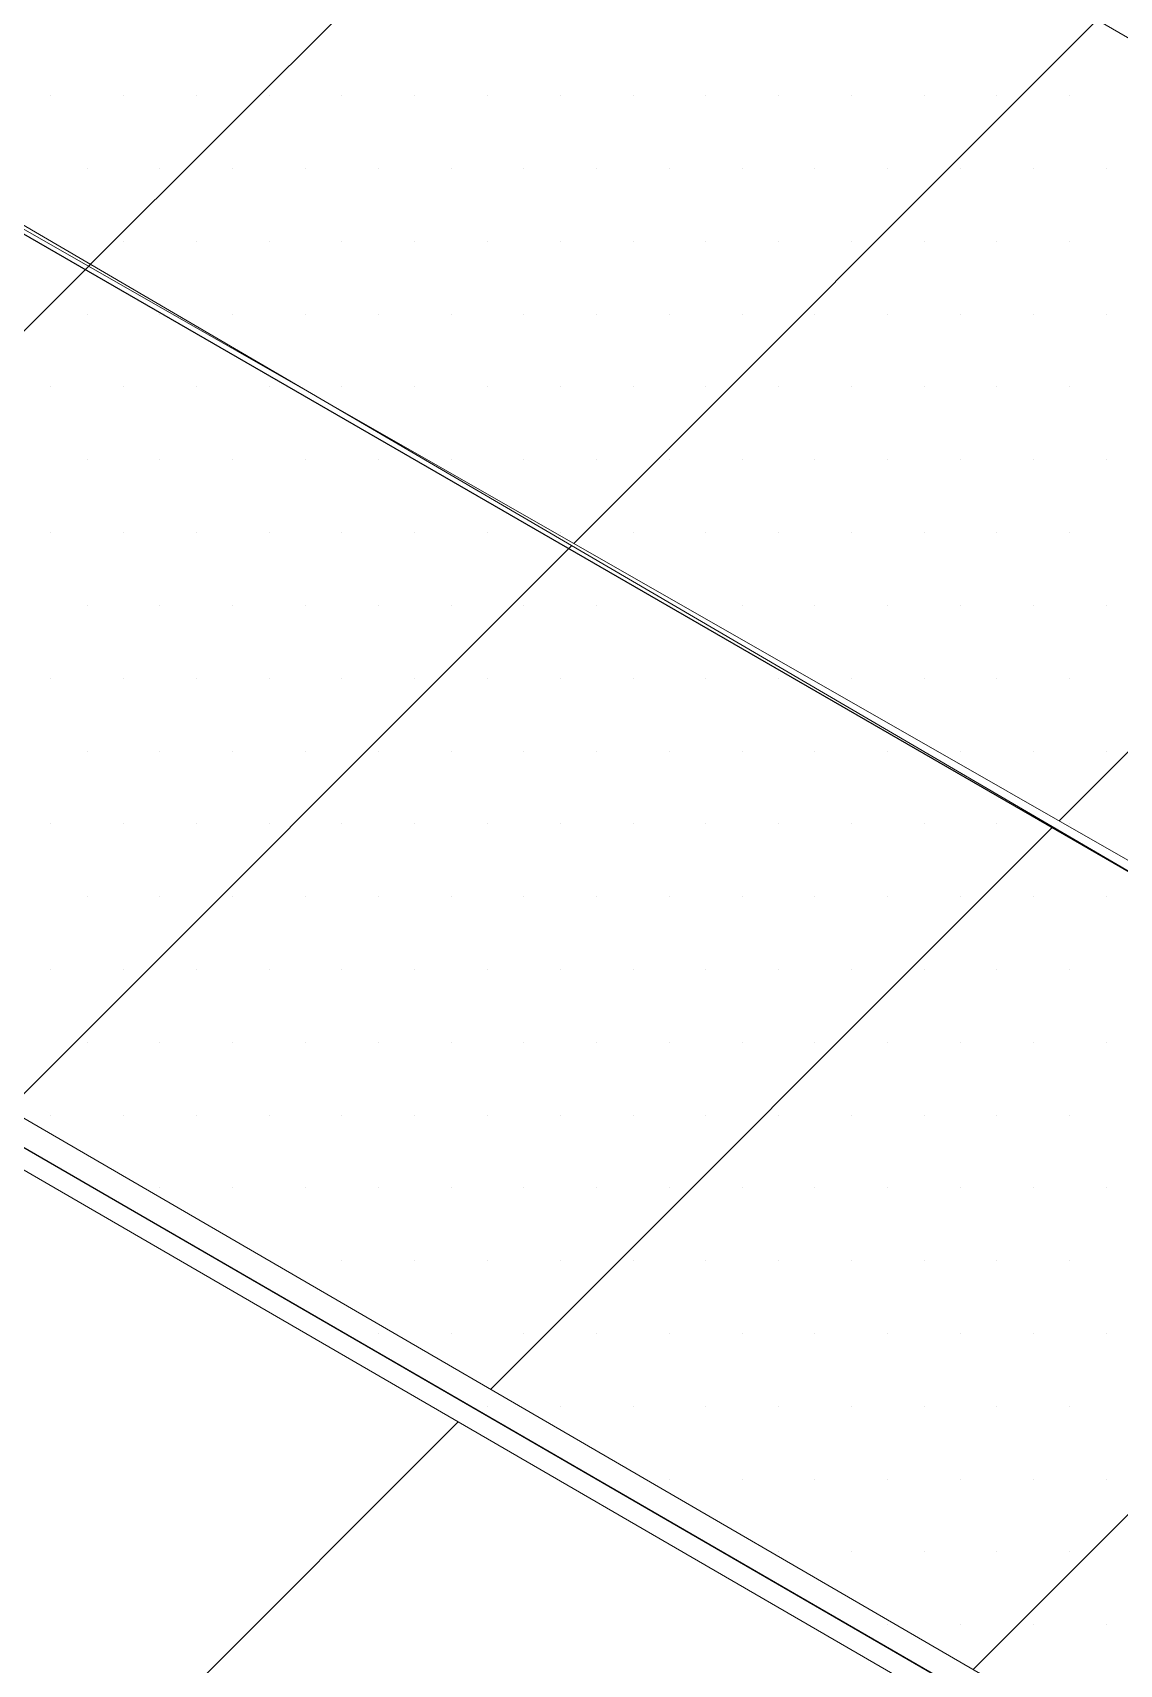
# Model space of a CAD drawing. Extents: x -1279 to 5791, y -3809 to 1769.
# Drawn here: x -413.93 to -393.77, y 1145.11 to 1175.36 of the extents above; entities that cross this region are included whole.
import ezdxf

# ---------------------------------------------------------------- set-up
doc = ezdxf.new("R2010")
doc.units = 0
doc.header["$MEASUREMENT"] = 0
for name, color, linetype, lineweight in [('.ATI-HATCH', 7, 'Continuous', 0), ('G-ANNO-TTLB', 7, 'Continuous', 0), ('Layer 12', 7, 'Continuous', 0), ('TYVEK', 7, 'Continuous', 0)]:
    doc.layers.add(name, color=color, linetype=linetype, lineweight=lineweight)
pattern_1 = [(45, (0, 0), (-7.07107, 7.07107), [])]

# ---------------------------------------------------------------- blocks, each defined once
blk = doc.blocks.new('Block_72')
at = {"layer": '.ATI-HATCH'}
for points in [[(-371.22, 1146.894), (-371.22, 1146.894), (-371.215, 1162.731), (-371.215, 1162.731), (-371.215, 1162.731), (-402.368, 1180.704), (-402.368, 1180.704), (-402.368, 1180.704), (-420.367, 1191.095), (-420.367, 1191.095), (-420.367, 1191.095), (-420.367, 1175.247), (-420.367, 1175.247), (-420.367, 1175.247), (-371.22, 1146.894), (-371.22, 1146.894)], [(-420.367, 1175.247), (-420.367, 1175.247), (-430.642, 1169.461), (-430.642, 1169.461), (-430.642, 1169.461), (-435.194, 1166.897), (-435.194, 1166.897), (-435.194, 1166.897), (-371.225, 1129.892), (-371.225, 1129.892), (-371.225, 1129.892), (-371.22, 1146.894), (-371.22, 1146.894), (-371.22, 1146.894), (-420.367, 1175.247), (-420.367, 1175.247)]]:
    blk.add_open_spline(points, degree=3, knots=[0, 0, 0, 0, 1, 1, 1, 2, 2, 2, 3, 3, 3, 4, 4, 4, 5, 5, 5, 5], dxfattribs=at)
at = {"layer": '.ATI-HATCH', "color": 8, "lineweight": 0, "true_color": 0x808080}
for points in [[(-413.59, 1174.193), (-413.59, 1174.193), (-413.59, 1174.193), (-413.59, 1174.193)], [(-412.24, 1174.193), (-412.24, 1174.193), (-412.24, 1174.193), (-412.24, 1174.193)], [(-410.89, 1174.193), (-410.89, 1174.193), (-410.89, 1174.193), (-410.89, 1174.193)], [(-409.54, 1174.193), (-409.54, 1174.193), (-409.54, 1174.193), (-409.54, 1174.193)], [(-408.19, 1174.193), (-408.19, 1174.193), (-408.19, 1174.193), (-408.19, 1174.193)], [(-406.84, 1174.193), (-406.84, 1174.193), (-406.84, 1174.193), (-406.84, 1174.193)], [(-405.49, 1174.193), (-405.49, 1174.193), (-405.49, 1174.193), (-405.49, 1174.193)], [(-404.14, 1174.193), (-404.14, 1174.193), (-404.14, 1174.193), (-404.14, 1174.193)], [(-402.79, 1174.193), (-402.79, 1174.193), (-402.79, 1174.193), (-402.79, 1174.193)], [(-401.44, 1174.193), (-401.44, 1174.193), (-401.44, 1174.193), (-401.44, 1174.193)], [(-400.09, 1174.193), (-400.09, 1174.193), (-400.09, 1174.193), (-400.09, 1174.193)], [(-398.74, 1174.193), (-398.74, 1174.193), (-398.74, 1174.193), (-398.74, 1174.193)], [(-397.39, 1174.193), (-397.39, 1174.193), (-397.39, 1174.193), (-397.39, 1174.193)], [(-396.04, 1174.193), (-396.04, 1174.193), (-396.04, 1174.193), (-396.04, 1174.193)], [(-394.69, 1174.193), (-394.69, 1174.193), (-394.69, 1174.193), (-394.69, 1174.193)], [(-412.915, 1172.843), (-412.915, 1172.843), (-412.915, 1172.843), (-412.915, 1172.843)], [(-411.565, 1172.843), (-411.565, 1172.843), (-411.565, 1172.843), (-411.565, 1172.843)], [(-410.215, 1172.843), (-410.215, 1172.843), (-410.215, 1172.843), (-410.215, 1172.843)], [(-408.865, 1172.843), (-408.865, 1172.843), (-408.865, 1172.843), (-408.865, 1172.843)], [(-407.515, 1172.843), (-407.515, 1172.843), (-407.515, 1172.843), (-407.515, 1172.843)], [(-406.165, 1172.843), (-406.165, 1172.843), (-406.165, 1172.843), (-406.165, 1172.843)], [(-404.815, 1172.843), (-404.815, 1172.843), (-404.815, 1172.843), (-404.815, 1172.843)], [(-403.465, 1172.843), (-403.465, 1172.843), (-403.465, 1172.843), (-403.465, 1172.843)], [(-402.115, 1172.843), (-402.115, 1172.843), (-402.115, 1172.843), (-402.115, 1172.843)], [(-400.765, 1172.843), (-400.765, 1172.843), (-400.765, 1172.843), (-400.765, 1172.843)], [(-399.415, 1172.843), (-399.415, 1172.843), (-399.415, 1172.843), (-399.415, 1172.843)], [(-398.065, 1172.843), (-398.065, 1172.843), (-398.065, 1172.843), (-398.065, 1172.843)], [(-396.715, 1172.843), (-396.715, 1172.843), (-396.715, 1172.843), (-396.715, 1172.843)], [(-395.365, 1172.843), (-395.365, 1172.843), (-395.365, 1172.843), (-395.365, 1172.843)], [(-394.015, 1172.843), (-394.015, 1172.843), (-394.015, 1172.843), (-394.015, 1172.843)], [(-413.59, 1171.493), (-413.59, 1171.493), (-413.59, 1171.493), (-413.59, 1171.493)], [(-412.24, 1171.493), (-412.24, 1171.493), (-412.24, 1171.493), (-412.24, 1171.493)], [(-410.89, 1171.493), (-410.89, 1171.493), (-410.89, 1171.493), (-410.89, 1171.493)], [(-409.54, 1171.493), (-409.54, 1171.493), (-409.54, 1171.493), (-409.54, 1171.493)], [(-408.19, 1171.493), (-408.19, 1171.493), (-408.19, 1171.493), (-408.19, 1171.493)], [(-406.84, 1171.493), (-406.84, 1171.493), (-406.84, 1171.493), (-406.84, 1171.493)], [(-405.49, 1171.493), (-405.49, 1171.493), (-405.49, 1171.493), (-405.49, 1171.493)], [(-404.14, 1171.493), (-404.14, 1171.493), (-404.14, 1171.493), (-404.14, 1171.493)], [(-402.79, 1171.493), (-402.79, 1171.493), (-402.79, 1171.493), (-402.79, 1171.493)], [(-401.44, 1171.493), (-401.44, 1171.493), (-401.44, 1171.493), (-401.44, 1171.493)], [(-400.09, 1171.493), (-400.09, 1171.493), (-400.09, 1171.493), (-400.09, 1171.493)], [(-398.74, 1171.493), (-398.74, 1171.493), (-398.74, 1171.493), (-398.74, 1171.493)], [(-397.39, 1171.493), (-397.39, 1171.493), (-397.39, 1171.493), (-397.39, 1171.493)], [(-396.04, 1171.493), (-396.04, 1171.493), (-396.04, 1171.493), (-396.04, 1171.493)], [(-394.69, 1171.493), (-394.69, 1171.493), (-394.69, 1171.493), (-394.69, 1171.493)], [(-412.915, 1170.143), (-412.915, 1170.143), (-412.915, 1170.143), (-412.915, 1170.143)], [(-411.565, 1170.143), (-411.565, 1170.143), (-411.565, 1170.143), (-411.565, 1170.143)], [(-410.215, 1170.143), (-410.215, 1170.143), (-410.215, 1170.143), (-410.215, 1170.143)], [(-408.865, 1170.143), (-408.865, 1170.143), (-408.865, 1170.143), (-408.865, 1170.143)], [(-407.515, 1170.143), (-407.515, 1170.143), (-407.515, 1170.143), (-407.515, 1170.143)], [(-406.165, 1170.143), (-406.165, 1170.143), (-406.165, 1170.143), (-406.165, 1170.143)], [(-404.815, 1170.143), (-404.815, 1170.143), (-404.815, 1170.143), (-404.815, 1170.143)], [(-403.465, 1170.143), (-403.465, 1170.143), (-403.465, 1170.143), (-403.465, 1170.143)], [(-402.115, 1170.143), (-402.115, 1170.143), (-402.115, 1170.143), (-402.115, 1170.143)], [(-400.765, 1170.143), (-400.765, 1170.143), (-400.765, 1170.143), (-400.765, 1170.143)], [(-399.415, 1170.143), (-399.415, 1170.143), (-399.415, 1170.143), (-399.415, 1170.143)], [(-398.065, 1170.143), (-398.065, 1170.143), (-398.065, 1170.143), (-398.065, 1170.143)], [(-396.715, 1170.143), (-396.715, 1170.143), (-396.715, 1170.143), (-396.715, 1170.143)], [(-395.365, 1170.143), (-395.365, 1170.143), (-395.365, 1170.143), (-395.365, 1170.143)], [(-394.015, 1170.143), (-394.015, 1170.143), (-394.015, 1170.143), (-394.015, 1170.143)], [(-413.59, 1168.793), (-413.59, 1168.793), (-413.59, 1168.793), (-413.59, 1168.793)], [(-412.24, 1168.793), (-412.24, 1168.793), (-412.24, 1168.793), (-412.24, 1168.793)], [(-410.89, 1168.793), (-410.89, 1168.793), (-410.89, 1168.793), (-410.89, 1168.793)], [(-409.54, 1168.793), (-409.54, 1168.793), (-409.54, 1168.793), (-409.54, 1168.793)], [(-408.19, 1168.793), (-408.19, 1168.793), (-408.19, 1168.793), (-408.19, 1168.793)], [(-406.84, 1168.793), (-406.84, 1168.793), (-406.84, 1168.793), (-406.84, 1168.793)], [(-405.49, 1168.793), (-405.49, 1168.793), (-405.49, 1168.793), (-405.49, 1168.793)], [(-404.14, 1168.793), (-404.14, 1168.793), (-404.14, 1168.793), (-404.14, 1168.793)], [(-402.79, 1168.793), (-402.79, 1168.793), (-402.79, 1168.793), (-402.79, 1168.793)], [(-401.44, 1168.793), (-401.44, 1168.793), (-401.44, 1168.793), (-401.44, 1168.793)], [(-400.09, 1168.793), (-400.09, 1168.793), (-400.09, 1168.793), (-400.09, 1168.793)], [(-398.74, 1168.793), (-398.74, 1168.793), (-398.74, 1168.793), (-398.74, 1168.793)], [(-397.39, 1168.793), (-397.39, 1168.793), (-397.39, 1168.793), (-397.39, 1168.793)], [(-396.04, 1168.793), (-396.04, 1168.793), (-396.04, 1168.793), (-396.04, 1168.793)], [(-394.69, 1168.793), (-394.69, 1168.793), (-394.69, 1168.793), (-394.69, 1168.793)], [(-412.915, 1167.443), (-412.915, 1167.443), (-412.915, 1167.443), (-412.915, 1167.443)], [(-411.565, 1167.443), (-411.565, 1167.443), (-411.565, 1167.443), (-411.565, 1167.443)], [(-410.215, 1167.443), (-410.215, 1167.443), (-410.215, 1167.443), (-410.215, 1167.443)], [(-408.865, 1167.443), (-408.865, 1167.443), (-408.865, 1167.443), (-408.865, 1167.443)], [(-407.515, 1167.443), (-407.515, 1167.443), (-407.515, 1167.443), (-407.515, 1167.443)], [(-406.165, 1167.443), (-406.165, 1167.443), (-406.165, 1167.443), (-406.165, 1167.443)], [(-404.815, 1167.443), (-404.815, 1167.443), (-404.815, 1167.443), (-404.815, 1167.443)], [(-403.465, 1167.443), (-403.465, 1167.443), (-403.465, 1167.443), (-403.465, 1167.443)], [(-402.115, 1167.443), (-402.115, 1167.443), (-402.115, 1167.443), (-402.115, 1167.443)], [(-400.765, 1167.443), (-400.765, 1167.443), (-400.765, 1167.443), (-400.765, 1167.443)], [(-399.415, 1167.443), (-399.415, 1167.443), (-399.415, 1167.443), (-399.415, 1167.443)], [(-398.065, 1167.443), (-398.065, 1167.443), (-398.065, 1167.443), (-398.065, 1167.443)], [(-396.715, 1167.443), (-396.715, 1167.443), (-396.715, 1167.443), (-396.715, 1167.443)], [(-395.365, 1167.443), (-395.365, 1167.443), (-395.365, 1167.443), (-395.365, 1167.443)], [(-394.015, 1167.443), (-394.015, 1167.443), (-394.015, 1167.443), (-394.015, 1167.443)], [(-413.59, 1166.093), (-413.59, 1166.093), (-413.59, 1166.093), (-413.59, 1166.093)], [(-412.24, 1166.093), (-412.24, 1166.093), (-412.24, 1166.093), (-412.24, 1166.093)], [(-410.89, 1166.093), (-410.89, 1166.093), (-410.89, 1166.093), (-410.89, 1166.093)], [(-409.54, 1166.093), (-409.54, 1166.093), (-409.54, 1166.093), (-409.54, 1166.093)], [(-408.19, 1166.093), (-408.19, 1166.093), (-408.19, 1166.093), (-408.19, 1166.093)], [(-406.84, 1166.093), (-406.84, 1166.093), (-406.84, 1166.093), (-406.84, 1166.093)], [(-405.49, 1166.093), (-405.49, 1166.093), (-405.49, 1166.093), (-405.49, 1166.093)], [(-404.14, 1166.093), (-404.14, 1166.093), (-404.14, 1166.093), (-404.14, 1166.093)], [(-402.79, 1166.093), (-402.79, 1166.093), (-402.79, 1166.093), (-402.79, 1166.093)], [(-401.44, 1166.093), (-401.44, 1166.093), (-401.44, 1166.093), (-401.44, 1166.093)], [(-400.09, 1166.093), (-400.09, 1166.093), (-400.09, 1166.093), (-400.09, 1166.093)], [(-398.74, 1166.093), (-398.74, 1166.093), (-398.74, 1166.093), (-398.74, 1166.093)], [(-397.39, 1166.093), (-397.39, 1166.093), (-397.39, 1166.093), (-397.39, 1166.093)], [(-396.04, 1166.093), (-396.04, 1166.093), (-396.04, 1166.093), (-396.04, 1166.093)], [(-394.69, 1166.093), (-394.69, 1166.093), (-394.69, 1166.093), (-394.69, 1166.093)], [(-412.915, 1164.743), (-412.915, 1164.743), (-412.915, 1164.743), (-412.915, 1164.743)], [(-411.565, 1164.743), (-411.565, 1164.743), (-411.565, 1164.743), (-411.565, 1164.743)], [(-410.215, 1164.743), (-410.215, 1164.743), (-410.215, 1164.743), (-410.215, 1164.743)], [(-408.865, 1164.743), (-408.865, 1164.743), (-408.865, 1164.743), (-408.865, 1164.743)], [(-407.515, 1164.743), (-407.515, 1164.743), (-407.515, 1164.743), (-407.515, 1164.743)], [(-406.165, 1164.743), (-406.165, 1164.743), (-406.165, 1164.743), (-406.165, 1164.743)], [(-404.815, 1164.743), (-404.815, 1164.743), (-404.815, 1164.743), (-404.815, 1164.743)], [(-403.465, 1164.743), (-403.465, 1164.743), (-403.465, 1164.743), (-403.465, 1164.743)], [(-402.115, 1164.743), (-402.115, 1164.743), (-402.115, 1164.743), (-402.115, 1164.743)], [(-400.765, 1164.743), (-400.765, 1164.743), (-400.765, 1164.743), (-400.765, 1164.743)], [(-399.415, 1164.743), (-399.415, 1164.743), (-399.415, 1164.743), (-399.415, 1164.743)], [(-398.065, 1164.743), (-398.065, 1164.743), (-398.065, 1164.743), (-398.065, 1164.743)], [(-396.715, 1164.743), (-396.715, 1164.743), (-396.715, 1164.743), (-396.715, 1164.743)], [(-395.365, 1164.743), (-395.365, 1164.743), (-395.365, 1164.743), (-395.365, 1164.743)], [(-394.015, 1164.743), (-394.015, 1164.743), (-394.015, 1164.743), (-394.015, 1164.743)], [(-413.59, 1163.393), (-413.59, 1163.393), (-413.59, 1163.393), (-413.59, 1163.393)], [(-412.24, 1163.393), (-412.24, 1163.393), (-412.24, 1163.393), (-412.24, 1163.393)], [(-410.89, 1163.393), (-410.89, 1163.393), (-410.89, 1163.393), (-410.89, 1163.393)], [(-409.54, 1163.393), (-409.54, 1163.393), (-409.54, 1163.393), (-409.54, 1163.393)], [(-408.19, 1163.393), (-408.19, 1163.393), (-408.19, 1163.393), (-408.19, 1163.393)], [(-406.84, 1163.393), (-406.84, 1163.393), (-406.84, 1163.393), (-406.84, 1163.393)], [(-405.49, 1163.393), (-405.49, 1163.393), (-405.49, 1163.393), (-405.49, 1163.393)], [(-404.14, 1163.393), (-404.14, 1163.393), (-404.14, 1163.393), (-404.14, 1163.393)], [(-402.79, 1163.393), (-402.79, 1163.393), (-402.79, 1163.393), (-402.79, 1163.393)], [(-401.44, 1163.393), (-401.44, 1163.393), (-401.44, 1163.393), (-401.44, 1163.393)], [(-400.09, 1163.393), (-400.09, 1163.393), (-400.09, 1163.393), (-400.09, 1163.393)], [(-398.74, 1163.393), (-398.74, 1163.393), (-398.74, 1163.393), (-398.74, 1163.393)], [(-397.39, 1163.393), (-397.39, 1163.393), (-397.39, 1163.393), (-397.39, 1163.393)], [(-396.04, 1163.393), (-396.04, 1163.393), (-396.04, 1163.393), (-396.04, 1163.393)], [(-394.69, 1163.393), (-394.69, 1163.393), (-394.69, 1163.393), (-394.69, 1163.393)], [(-412.915, 1162.043), (-412.915, 1162.043), (-412.915, 1162.043), (-412.915, 1162.043)], [(-411.565, 1162.043), (-411.565, 1162.043), (-411.565, 1162.043), (-411.565, 1162.043)], [(-410.215, 1162.043), (-410.215, 1162.043), (-410.215, 1162.043), (-410.215, 1162.043)], [(-408.865, 1162.043), (-408.865, 1162.043), (-408.865, 1162.043), (-408.865, 1162.043)], [(-407.515, 1162.043), (-407.515, 1162.043), (-407.515, 1162.043), (-407.515, 1162.043)], [(-406.165, 1162.043), (-406.165, 1162.043), (-406.165, 1162.043), (-406.165, 1162.043)], [(-404.815, 1162.043), (-404.815, 1162.043), (-404.815, 1162.043), (-404.815, 1162.043)], [(-403.465, 1162.043), (-403.465, 1162.043), (-403.465, 1162.043), (-403.465, 1162.043)], [(-402.115, 1162.043), (-402.115, 1162.043), (-402.115, 1162.043), (-402.115, 1162.043)], [(-400.765, 1162.043), (-400.765, 1162.043), (-400.765, 1162.043), (-400.765, 1162.043)], [(-399.415, 1162.043), (-399.415, 1162.043), (-399.415, 1162.043), (-399.415, 1162.043)], [(-398.065, 1162.043), (-398.065, 1162.043), (-398.065, 1162.043), (-398.065, 1162.043)], [(-396.715, 1162.043), (-396.715, 1162.043), (-396.715, 1162.043), (-396.715, 1162.043)], [(-395.365, 1162.043), (-395.365, 1162.043), (-395.365, 1162.043), (-395.365, 1162.043)], [(-394.015, 1162.043), (-394.015, 1162.043), (-394.015, 1162.043), (-394.015, 1162.043)], [(-413.59, 1160.693), (-413.59, 1160.693), (-413.59, 1160.693), (-413.59, 1160.693)], [(-412.24, 1160.693), (-412.24, 1160.693), (-412.24, 1160.693), (-412.24, 1160.693)], [(-410.89, 1160.693), (-410.89, 1160.693), (-410.89, 1160.693), (-410.89, 1160.693)], [(-409.54, 1160.693), (-409.54, 1160.693), (-409.54, 1160.693), (-409.54, 1160.693)], [(-408.19, 1160.693), (-408.19, 1160.693), (-408.19, 1160.693), (-408.19, 1160.693)], [(-406.84, 1160.693), (-406.84, 1160.693), (-406.84, 1160.693), (-406.84, 1160.693)], [(-405.49, 1160.693), (-405.49, 1160.693), (-405.49, 1160.693), (-405.49, 1160.693)], [(-404.14, 1160.693), (-404.14, 1160.693), (-404.14, 1160.693), (-404.14, 1160.693)], [(-402.79, 1160.693), (-402.79, 1160.693), (-402.79, 1160.693), (-402.79, 1160.693)], [(-401.44, 1160.693), (-401.44, 1160.693), (-401.44, 1160.693), (-401.44, 1160.693)], [(-400.09, 1160.693), (-400.09, 1160.693), (-400.09, 1160.693), (-400.09, 1160.693)], [(-398.74, 1160.693), (-398.74, 1160.693), (-398.74, 1160.693), (-398.74, 1160.693)], [(-397.39, 1160.693), (-397.39, 1160.693), (-397.39, 1160.693), (-397.39, 1160.693)], [(-396.04, 1160.693), (-396.04, 1160.693), (-396.04, 1160.693), (-396.04, 1160.693)], [(-394.69, 1160.693), (-394.69, 1160.693), (-394.69, 1160.693), (-394.69, 1160.693)], [(-412.915, 1159.343), (-412.915, 1159.343), (-412.915, 1159.343), (-412.915, 1159.343)], [(-411.565, 1159.343), (-411.565, 1159.343), (-411.565, 1159.343), (-411.565, 1159.343)], [(-410.215, 1159.343), (-410.215, 1159.343), (-410.215, 1159.343), (-410.215, 1159.343)], [(-408.865, 1159.343), (-408.865, 1159.343), (-408.865, 1159.343), (-408.865, 1159.343)], [(-407.515, 1159.343), (-407.515, 1159.343), (-407.515, 1159.343), (-407.515, 1159.343)], [(-406.165, 1159.343), (-406.165, 1159.343), (-406.165, 1159.343), (-406.165, 1159.343)], [(-404.815, 1159.343), (-404.815, 1159.343), (-404.815, 1159.343), (-404.815, 1159.343)], [(-403.465, 1159.343), (-403.465, 1159.343), (-403.465, 1159.343), (-403.465, 1159.343)], [(-402.115, 1159.343), (-402.115, 1159.343), (-402.115, 1159.343), (-402.115, 1159.343)], [(-400.765, 1159.343), (-400.765, 1159.343), (-400.765, 1159.343), (-400.765, 1159.343)], [(-399.415, 1159.343), (-399.415, 1159.343), (-399.415, 1159.343), (-399.415, 1159.343)], [(-398.065, 1159.343), (-398.065, 1159.343), (-398.065, 1159.343), (-398.065, 1159.343)], [(-396.715, 1159.343), (-396.715, 1159.343), (-396.715, 1159.343), (-396.715, 1159.343)], [(-395.365, 1159.343), (-395.365, 1159.343), (-395.365, 1159.343), (-395.365, 1159.343)], [(-394.015, 1159.343), (-394.015, 1159.343), (-394.015, 1159.343), (-394.015, 1159.343)], [(-413.59, 1157.993), (-413.59, 1157.993), (-413.59, 1157.993), (-413.59, 1157.993)], [(-412.24, 1157.993), (-412.24, 1157.993), (-412.24, 1157.993), (-412.24, 1157.993)], [(-410.89, 1157.993), (-410.89, 1157.993), (-410.89, 1157.993), (-410.89, 1157.993)], [(-409.54, 1157.993), (-409.54, 1157.993), (-409.54, 1157.993), (-409.54, 1157.993)], [(-408.19, 1157.993), (-408.19, 1157.993), (-408.19, 1157.993), (-408.19, 1157.993)], [(-406.84, 1157.993), (-406.84, 1157.993), (-406.84, 1157.993), (-406.84, 1157.993)], [(-405.49, 1157.993), (-405.49, 1157.993), (-405.49, 1157.993), (-405.49, 1157.993)], [(-404.14, 1157.993), (-404.14, 1157.993), (-404.14, 1157.993), (-404.14, 1157.993)], [(-402.79, 1157.993), (-402.79, 1157.993), (-402.79, 1157.993), (-402.79, 1157.993)], [(-401.44, 1157.993), (-401.44, 1157.993), (-401.44, 1157.993), (-401.44, 1157.993)], [(-400.09, 1157.993), (-400.09, 1157.993), (-400.09, 1157.993), (-400.09, 1157.993)], [(-398.74, 1157.993), (-398.74, 1157.993), (-398.74, 1157.993), (-398.74, 1157.993)], [(-397.39, 1157.993), (-397.39, 1157.993), (-397.39, 1157.993), (-397.39, 1157.993)], [(-396.04, 1157.993), (-396.04, 1157.993), (-396.04, 1157.993), (-396.04, 1157.993)], [(-394.69, 1157.993), (-394.69, 1157.993), (-394.69, 1157.993), (-394.69, 1157.993)], [(-412.915, 1156.643), (-412.915, 1156.643), (-412.915, 1156.643), (-412.915, 1156.643)], [(-411.565, 1156.643), (-411.565, 1156.643), (-411.565, 1156.643), (-411.565, 1156.643)], [(-410.215, 1156.643), (-410.215, 1156.643), (-410.215, 1156.643), (-410.215, 1156.643)], [(-408.865, 1156.643), (-408.865, 1156.643), (-408.865, 1156.643), (-408.865, 1156.643)], [(-407.515, 1156.643), (-407.515, 1156.643), (-407.515, 1156.643), (-407.515, 1156.643)], [(-406.165, 1156.643), (-406.165, 1156.643), (-406.165, 1156.643), (-406.165, 1156.643)], [(-404.815, 1156.643), (-404.815, 1156.643), (-404.815, 1156.643), (-404.815, 1156.643)], [(-403.465, 1156.643), (-403.465, 1156.643), (-403.465, 1156.643), (-403.465, 1156.643)], [(-402.115, 1156.643), (-402.115, 1156.643), (-402.115, 1156.643), (-402.115, 1156.643)], [(-400.765, 1156.643), (-400.765, 1156.643), (-400.765, 1156.643), (-400.765, 1156.643)], [(-399.415, 1156.643), (-399.415, 1156.643), (-399.415, 1156.643), (-399.415, 1156.643)], [(-398.065, 1156.643), (-398.065, 1156.643), (-398.065, 1156.643), (-398.065, 1156.643)], [(-396.715, 1156.643), (-396.715, 1156.643), (-396.715, 1156.643), (-396.715, 1156.643)], [(-395.365, 1156.643), (-395.365, 1156.643), (-395.365, 1156.643), (-395.365, 1156.643)], [(-394.015, 1156.643), (-394.015, 1156.643), (-394.015, 1156.643), (-394.015, 1156.643)], [(-413.59, 1155.293), (-413.59, 1155.293), (-413.59, 1155.293), (-413.59, 1155.293)], [(-412.24, 1155.293), (-412.24, 1155.293), (-412.24, 1155.293), (-412.24, 1155.293)], [(-410.89, 1155.293), (-410.89, 1155.293), (-410.89, 1155.293), (-410.89, 1155.293)], [(-409.54, 1155.293), (-409.54, 1155.293), (-409.54, 1155.293), (-409.54, 1155.293)], [(-408.19, 1155.293), (-408.19, 1155.293), (-408.19, 1155.293), (-408.19, 1155.293)], [(-406.84, 1155.293), (-406.84, 1155.293), (-406.84, 1155.293), (-406.84, 1155.293)], [(-405.49, 1155.293), (-405.49, 1155.293), (-405.49, 1155.293), (-405.49, 1155.293)], [(-404.14, 1155.293), (-404.14, 1155.293), (-404.14, 1155.293), (-404.14, 1155.293)], [(-402.79, 1155.293), (-402.79, 1155.293), (-402.79, 1155.293), (-402.79, 1155.293)], [(-401.44, 1155.293), (-401.44, 1155.293), (-401.44, 1155.293), (-401.44, 1155.293)], [(-400.09, 1155.293), (-400.09, 1155.293), (-400.09, 1155.293), (-400.09, 1155.293)], [(-398.74, 1155.293), (-398.74, 1155.293), (-398.74, 1155.293), (-398.74, 1155.293)], [(-397.39, 1155.293), (-397.39, 1155.293), (-397.39, 1155.293), (-397.39, 1155.293)], [(-396.04, 1155.293), (-396.04, 1155.293), (-396.04, 1155.293), (-396.04, 1155.293)], [(-394.69, 1155.293), (-394.69, 1155.293), (-394.69, 1155.293), (-394.69, 1155.293)], [(-411.565, 1153.943), (-411.565, 1153.943), (-411.565, 1153.943), (-411.565, 1153.943)], [(-410.215, 1153.943), (-410.215, 1153.943), (-410.215, 1153.943), (-410.215, 1153.943)], [(-408.865, 1153.943), (-408.865, 1153.943), (-408.865, 1153.943), (-408.865, 1153.943)], [(-407.515, 1153.943), (-407.515, 1153.943), (-407.515, 1153.943), (-407.515, 1153.943)], [(-406.165, 1153.943), (-406.165, 1153.943), (-406.165, 1153.943), (-406.165, 1153.943)], [(-404.815, 1153.943), (-404.815, 1153.943), (-404.815, 1153.943), (-404.815, 1153.943)], [(-403.465, 1153.943), (-403.465, 1153.943), (-403.465, 1153.943), (-403.465, 1153.943)], [(-402.115, 1153.943), (-402.115, 1153.943), (-402.115, 1153.943), (-402.115, 1153.943)], [(-400.765, 1153.943), (-400.765, 1153.943), (-400.765, 1153.943), (-400.765, 1153.943)], [(-399.415, 1153.943), (-399.415, 1153.943), (-399.415, 1153.943), (-399.415, 1153.943)], [(-398.065, 1153.943), (-398.065, 1153.943), (-398.065, 1153.943), (-398.065, 1153.943)], [(-396.715, 1153.943), (-396.715, 1153.943), (-396.715, 1153.943), (-396.715, 1153.943)], [(-395.365, 1153.943), (-395.365, 1153.943), (-395.365, 1153.943), (-395.365, 1153.943)], [(-394.015, 1153.943), (-394.015, 1153.943), (-394.015, 1153.943), (-394.015, 1153.943)], [(-409.54, 1152.593), (-409.54, 1152.593), (-409.54, 1152.593), (-409.54, 1152.593)], [(-408.19, 1152.593), (-408.19, 1152.593), (-408.19, 1152.593), (-408.19, 1152.593)], [(-406.84, 1152.593), (-406.84, 1152.593), (-406.84, 1152.593), (-406.84, 1152.593)], [(-405.49, 1152.593), (-405.49, 1152.593), (-405.49, 1152.593), (-405.49, 1152.593)], [(-404.14, 1152.593), (-404.14, 1152.593), (-404.14, 1152.593), (-404.14, 1152.593)], [(-402.79, 1152.593), (-402.79, 1152.593), (-402.79, 1152.593), (-402.79, 1152.593)], [(-401.44, 1152.593), (-401.44, 1152.593), (-401.44, 1152.593), (-401.44, 1152.593)], [(-400.09, 1152.593), (-400.09, 1152.593), (-400.09, 1152.593), (-400.09, 1152.593)], [(-398.74, 1152.593), (-398.74, 1152.593), (-398.74, 1152.593), (-398.74, 1152.593)], [(-397.39, 1152.593), (-397.39, 1152.593), (-397.39, 1152.593), (-397.39, 1152.593)], [(-396.04, 1152.593), (-396.04, 1152.593), (-396.04, 1152.593), (-396.04, 1152.593)], [(-394.69, 1152.593), (-394.69, 1152.593), (-394.69, 1152.593), (-394.69, 1152.593)], [(-407.515, 1151.243), (-407.515, 1151.243), (-407.515, 1151.243), (-407.515, 1151.243)], [(-406.165, 1151.243), (-406.165, 1151.243), (-406.165, 1151.243), (-406.165, 1151.243)], [(-404.815, 1151.243), (-404.815, 1151.243), (-404.815, 1151.243), (-404.815, 1151.243)], [(-403.465, 1151.243), (-403.465, 1151.243), (-403.465, 1151.243), (-403.465, 1151.243)], [(-402.115, 1151.243), (-402.115, 1151.243), (-402.115, 1151.243), (-402.115, 1151.243)], [(-400.765, 1151.243), (-400.765, 1151.243), (-400.765, 1151.243), (-400.765, 1151.243)], [(-399.415, 1151.243), (-399.415, 1151.243), (-399.415, 1151.243), (-399.415, 1151.243)], [(-398.065, 1151.243), (-398.065, 1151.243), (-398.065, 1151.243), (-398.065, 1151.243)], [(-396.715, 1151.243), (-396.715, 1151.243), (-396.715, 1151.243), (-396.715, 1151.243)], [(-395.365, 1151.243), (-395.365, 1151.243), (-395.365, 1151.243), (-395.365, 1151.243)], [(-394.015, 1151.243), (-394.015, 1151.243), (-394.015, 1151.243), (-394.015, 1151.243)], [(-405.49, 1149.893), (-405.49, 1149.893), (-405.49, 1149.893), (-405.49, 1149.893)], [(-404.14, 1149.893), (-404.14, 1149.893), (-404.14, 1149.893), (-404.14, 1149.893)], [(-402.79, 1149.893), (-402.79, 1149.893), (-402.79, 1149.893), (-402.79, 1149.893)], [(-401.44, 1149.893), (-401.44, 1149.893), (-401.44, 1149.893), (-401.44, 1149.893)], [(-400.09, 1149.893), (-400.09, 1149.893), (-400.09, 1149.893), (-400.09, 1149.893)], [(-398.74, 1149.893), (-398.74, 1149.893), (-398.74, 1149.893), (-398.74, 1149.893)], [(-397.39, 1149.893), (-397.39, 1149.893), (-397.39, 1149.893), (-397.39, 1149.893)], [(-396.04, 1149.893), (-396.04, 1149.893), (-396.04, 1149.893), (-396.04, 1149.893)], [(-394.69, 1149.893), (-394.69, 1149.893), (-394.69, 1149.893), (-394.69, 1149.893)], [(-403.465, 1148.543), (-403.465, 1148.543), (-403.465, 1148.543), (-403.465, 1148.543)], [(-402.115, 1148.543), (-402.115, 1148.543), (-402.115, 1148.543), (-402.115, 1148.543)], [(-400.765, 1148.543), (-400.765, 1148.543), (-400.765, 1148.543), (-400.765, 1148.543)], [(-399.415, 1148.543), (-399.415, 1148.543), (-399.415, 1148.543), (-399.415, 1148.543)], [(-398.065, 1148.543), (-398.065, 1148.543), (-398.065, 1148.543), (-398.065, 1148.543)], [(-396.715, 1148.543), (-396.715, 1148.543), (-396.715, 1148.543), (-396.715, 1148.543)], [(-395.365, 1148.543), (-395.365, 1148.543), (-395.365, 1148.543), (-395.365, 1148.543)], [(-394.015, 1148.543), (-394.015, 1148.543), (-394.015, 1148.543), (-394.015, 1148.543)], [(-400.09, 1147.193), (-400.09, 1147.193), (-400.09, 1147.193), (-400.09, 1147.193)], [(-398.74, 1147.193), (-398.74, 1147.193), (-398.74, 1147.193), (-398.74, 1147.193)], [(-397.39, 1147.193), (-397.39, 1147.193), (-397.39, 1147.193), (-397.39, 1147.193)], [(-396.04, 1147.193), (-396.04, 1147.193), (-396.04, 1147.193), (-396.04, 1147.193)], [(-394.69, 1147.193), (-394.69, 1147.193), (-394.69, 1147.193), (-394.69, 1147.193)], [(-398.065, 1145.843), (-398.065, 1145.843), (-398.065, 1145.843), (-398.065, 1145.843)], [(-396.715, 1145.843), (-396.715, 1145.843), (-396.715, 1145.843), (-396.715, 1145.843)], [(-395.365, 1145.843), (-395.365, 1145.843), (-395.365, 1145.843), (-395.365, 1145.843)], [(-394.015, 1145.843), (-394.015, 1145.843), (-394.015, 1145.843), (-394.015, 1145.843)]]:
    blk.add_open_spline(points, degree=3, dxfattribs=at)

msp = doc.modelspace()

# ---------------------------------------------------------------- hatches: boundary and pattern name
at = {"layer": 'G-ANNO-TTLB', "true_color": 0xff00ff, "transparency": 33554687}
h = msp.add_hatch(color=6, dxfattribs=at)
edge = h.paths.add_edge_path()
edge.add_spline(control_points=[(1773.018, -796.5), (1773.018, -796.5), (-1156.5, -796.5), (-1156.5, -796.5), (-1156.5, -796.5), (-1156.5, 1660.5), (-1156.5, 1660.5), (-1156.5, 1660.5), (1773.018, 1660.5), (1773.018, 1660.5), (1773.018, 1660.5), (1773.018, -796.5), (1773.018, -796.5)], knot_values=[0, 0, 0, 0, 1, 1, 1, 2, 2, 2, 3, 3, 3, 4, 4, 4, 4], degree=3, periodic=0)
edge = h.paths.add_edge_path()
edge.add_spline(control_points=[(-1147.5, 1651.5), (-1147.5, 1651.5), (-1147.5, -787.5), (-1147.5, -787.5), (-1147.5, -787.5), (1764.018, -787.5), (1764.018, -787.5), (1764.018, -787.5), (1764.018, 1651.5), (1764.018, 1651.5), (1764.018, 1651.5), (-1147.5, 1651.5), (-1147.5, 1651.5)], knot_values=[0, 0, 0, 0, 1, 1, 1, 2, 2, 2, 3, 3, 3, 4, 4, 4, 4], degree=3, periodic=0)
edge.add_line((-1147.5, 1651.5), (-1147.5, 1651.5))
at = {"layer": 'Layer 12', "true_color": 0x000000, "transparency": 33554687}
h = msp.add_hatch(dxfattribs=at)
h.set_pattern_fill('_U', color=18, scale=10, angle=45, style=2, pattern_type=0)
h.set_pattern_definition(pattern_1)
h.paths.add_polyline_path([(-371.538, 1147.411), (-420.123, 1175.165), (-419.94, 1190.485), (-371.622, 1162.564)])
h = msp.add_hatch(dxfattribs=at)
h.set_pattern_fill('_U', color=18, scale=10, angle=45, style=2, pattern_type=0)
h.set_pattern_definition(pattern_1)
h.paths.add_polyline_path([(-371.558, 1130.545), (-434.79, 1167.251), (-421.441, 1176.092), (-371.704, 1147.018)])
h = msp.add_hatch(dxfattribs=at)
h.set_pattern_fill('_U', color=18, scale=10, angle=45, style=2, pattern_type=0)
h.set_pattern_definition(pattern_1)
h.paths.add_polyline_path([(-371.627, 1129.663), (-371.627, 1115.524), (-447.331, 1159.516), (-435.13, 1166.463)])

# ---------------------------------------------------------------- linework, layer by layer
at = {"layer": 'G-ANNO-TTLB'}
for points in [[(1773.018, -796.5), (1773.018, -796.5), (-1156.5, -796.5), (-1156.5, -796.5), (-1156.5, -796.5), (-1156.5, 1660.5), (-1156.5, 1660.5), (-1156.5, 1660.5), (1773.018, 1660.5), (1773.018, 1660.5), (1773.018, 1660.5), (1773.018, -796.5), (1773.018, -796.5)], [(-1147.5, 1651.5), (-1147.5, 1651.5), (-1147.5, -787.5), (-1147.5, -787.5), (-1147.5, -787.5), (1764.018, -787.5), (1764.018, -787.5), (1764.018, -787.5), (1764.018, 1651.5), (1764.018, 1651.5), (1764.018, 1651.5), (-1147.5, 1651.5), (-1147.5, 1651.5)]]:
    msp.add_open_spline(points, degree=3, knots=[0, 0, 0, 0, 1, 1, 1, 2, 2, 2, 3, 3, 3, 4, 4, 4, 4], dxfattribs=at)
at = {"layer": 'Layer 12'}
for points in [[(-371.538, 1147.411), (-420.123, 1175.165), (-419.94, 1190.485), (-371.622, 1162.564)], [(-371.558, 1130.545), (-434.79, 1167.251), (-421.441, 1176.092), (-371.704, 1147.018)], [(-371.627, 1129.663), (-371.627, 1115.524), (-447.331, 1159.516), (-435.13, 1166.463)]]:
    msp.add_lwpolyline(points, close=True, dxfattribs=at)
at = {"layer": 'TYVEK', "color": 4, "lineweight": 25, "true_color": 0x00ffff}
for p, q in [((-420.367, 1175.247), (-371.182, 1146.872)), ((-435.194, 1166.897), (-371.207, 1129.881))]:
    msp.add_line(p, q, dxfattribs=at)

# ---------------------------------------------------------------- block references
at = {"layer": '.ATI-HATCH'}
msp.add_blockref('Block_72', (0, 0), dxfattribs=at)

doc.saveas('drawing.dxf')
